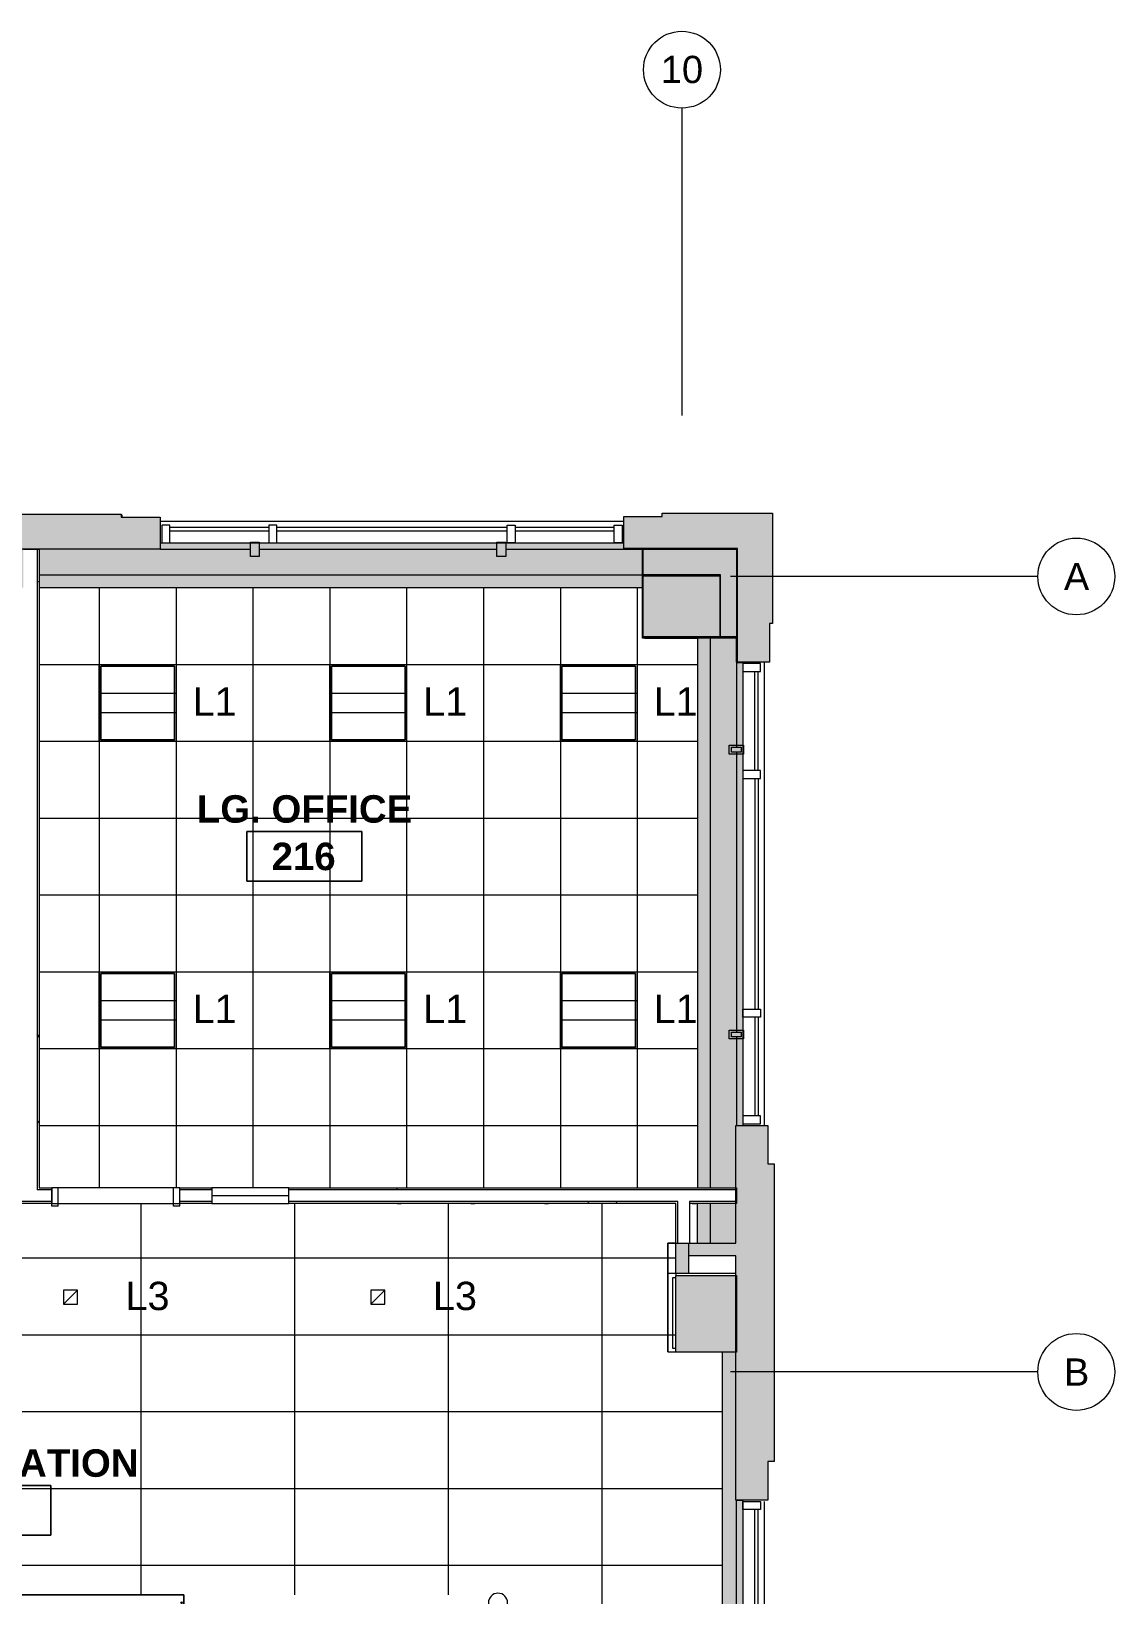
# Model space of a CAD drawing. Header units: inches. Extents: x 389 to 3083, y 11893 to 13691.
# Drawn here: x 2730.4 to 3068.8, y 13202.6 to 13691 of the extents above; entities that cross this region are included whole.
import ezdxf

# ---------------------------------------------------------------- set-up
doc = ezdxf.new("R2010")
doc.units = ezdxf.units.IN
doc.header["$MEASUREMENT"] = 0
for name, color, linetype, lineweight in [('X2$0$A-AREA-IDEN', 2, 'Continuous', 9), ('X2$0$A-CLNG', 13, 'Continuous', 13), ('X2$0$A-CLNG-PATT', 13, 'Continuous', 13), ('X2$0$A-Cols-Extr', 7, 'Continuous', 9), ('X2$0$A-DETL-GENF', 92, 'Continuous', 9), ('X2$0$A-DOOR', 31, 'Continuous', 13), ('X2$0$A-DOOR-FRAM', 31, 'Continuous', 20), ('X2$0$A-GLAZ', 151, 'Continuous', 13), ('X2$0$A-WALL', 113, 'Continuous', 13), ('X2$0$A-Wall-Extr', 7, 'Continuous', 9), ('X2$0$A-WALL-PATT', 111, 'Continuous', 13), ('X2$0$E-ELEC-FIXT', 91, 'Continuous', 9), ('X2$0$E-LITE-EQPM', 33, 'Continuous', 9), ('X2$0$E-LITE-EQPM-IDEN', 33, 'Continuous', 9), ('X2$0$I-WALL', 2, 'Continuous', 9), ('X2$0$Plaza America_Tower 1_2nd Floor -REVIT_dwg', 8, 'Continuous', 9), ('X2$0$S-COLS', 52, 'Continuous', 13), ('X2$0$S-GRID', 1, 'Continuous', 9), ('X2$0$S-GRID-IDEN', 1, 'Continuous', 9)]:
    doc.layers.add(name, color=color, linetype=linetype, lineweight=lineweight)
doc.styles.add('X2$0$Arial_3', font='arial.ttf', dxfattribs={"height": 8.851796})
doc.styles.add('X2$0$Swis721 Lt BT', font='swissl.ttf', dxfattribs={"height": 8.514638})
doc.styles.add('X2$0$Swis721 Lt BT_B', font='', dxfattribs={"height": 8.583975})
doc.styles.get('X2$0$Swis721 Lt BT_B').set_extended_font_data('Swis721 Lt BT', bold=True)
pattern_1 = [(0, (-24941.6016, 0), (30.72, 7.68), [1.267, -21.773, 1.267, -21.773, -122.88]), (0, (-24941.6016, 0), (30.72, 7.68), [-46.08, 1.267, -44.813, 1.267, -21.773, -53.76]), (0, (-24941.6016, 0), (30.72, 7.68), [-115.2, 1.267, -14.093, 1.267, -37.133]), (120, (-24930.0816, 3.84), (-22.0110751, 22.7643004), [1.267, -21.773, 1.267, -21.773, -122.88]), (120, (-24930.0816, 3.84), (-22.0110751, 22.7643004), [-46.08, 1.267, -44.813, 1.267, -21.773, -53.76]), (120, (-24930.0816, 3.84), (-22.0110751, 22.7643004), [-115.2, 1.267, -14.093, 1.267, -37.133]), (240, (-24926.2416, 19.2), (-8.7089249, -30.4443004), [1.267, -21.773, 1.267, -21.773, -122.88]), (240, (-24926.2416, 19.2), (-8.7089249, -30.4443004), [-46.08, 1.267, -44.813, 1.267, -21.773, -53.76]), (240, (-24926.2416, 19.2), (-8.7089249, -30.4443004), [-115.2, 1.267, -14.093, 1.267, -37.133])]
pattern_2 = [(0, (-24941.6016, 0), (15.36, 3.84), [1.267, -10.253, 1.267, -10.253, -61.44]), (0, (-24941.6016, 0), (15.36, 3.84), [-23.04, 1.267, -21.773, 1.267, -10.253, -26.88]), (0, (-24941.6016, 0), (15.36, 3.84), [-57.6, 1.267, -6.413, 1.267, -17.933]), (120, (-24935.8416, 1.92), (-11.00553755, 11.3821502), [1.267, -10.253, 1.267, -10.253, -61.44]), (120, (-24935.8416, 1.92), (-11.00553755, 11.3821502), [-23.04, 1.267, -21.773, 1.267, -10.253, -26.88]), (120, (-24935.8416, 1.92), (-11.00553755, 11.3821502), [-57.6, 1.267, -6.413, 1.267, -17.933]), (240, (-24933.9216, 9.6), (-4.35446245, -15.2221502), [1.267, -10.253, 1.267, -10.253, -61.44]), (240, (-24933.9216, 9.6), (-4.35446245, -15.2221502), [-23.04, 1.267, -21.773, 1.267, -10.253, -26.88]), (240, (-24933.9216, 9.6), (-4.35446245, -15.2221502), [-57.6, 1.267, -6.413, 1.267, -17.933])]

# ---------------------------------------------------------------- blocks, each defined once
blk = doc.blocks.new('X2$0$PS - System Furniture Poke-Thru - 120V-4182550-FIRST FLOOR')
at = {"layer": 'X2$0$A-DETL-GENF'}
for start, end in [(360, 180), (180, 360)]:
    blk.add_arc((0, 0), 3, start, end, dxfattribs=at)
blk = doc.blocks.new('X2$0$PS - Duplex - Duplex-4172790-FIRST FLOOR')
at = {"layer": 'X2$0$E-ELEC-FIXT'}
for p, q in [((1.375, 2.25), (-1.375, 2.25)), ((-1.375, 2.25), (-1.375, -2.25)), ((1.375, -2.25), (1.375, 2.25)), ((-1.375, -2.25), (1.375, -2.25))]:
    blk.add_line(p, q, dxfattribs=at)
blk = doc.blocks.new('X2$0$PS - Duplex - Duplex-V1-FIRST FLOOR')
at = {"layer": 'X2$0$E-ELEC-FIXT'}
for p, q in [((-1.375, -2.25), (-1.375, 2.25)), ((-1.375, 2.25), (1.375, 2.25)), ((-0.75, -1.5), (-0.75, 1.5)), ((-0.75, 1.5), (0.75, 1.5)), ((0.75, 1.5), (0.75, -1.5)), ((1.375, 2.25), (1.375, -2.25)), ((1.375, -2.25), (-1.375, -2.25)), ((0.75, -1.5), (-0.75, -1.5))]:
    blk.add_line(p, q, dxfattribs=at)
blk = doc.blocks.new('X2$0$Plaza America_Tower 1_2nd Floor -REVIT_dwg-5250115-FIRST FLOOR')
at = {"layer": 'X2$0$A-Cols-Extr'}
for p, q in [((27862.96, 13522.91), (27863.08, 13522.91)), ((27864.31, 13520.82), (27864.31, 13521.17)), ((27886.31, 13521.17), (27886.31, 13520.82)), ((27862.96, 13501.43), (27862.96, 13513.17)), ((27873.3, 13302.92), (27870.82, 13302.92)), ((27873.3, 13301.57), (27872.32, 13301.57)), ((27892.05, 13302.92), (27877.3, 13302.92))]:
    blk.add_line(p, q, dxfattribs=at)
at = {"layer": 'X2$0$A-Cols-Extr', "flags": 128}
for points in [[(27887.46, 13501.82), (27887.46, 13501.43), (27862.96, 13501.43), (27862.96, 13522.91)], [(27870.82, 13302.92), (27870.82, 13278.42), (27873.3, 13278.42)], [(27872.32, 13301.57), (27872.32, 13279.57), (27873.3, 13279.57)]]:
    blk.add_lwpolyline(points, dxfattribs=at)
at = {"layer": 'X2$0$A-GLAZ'}
for p, q in [((27712.31, 13537.91), (27857.06, 13537.91)), ((27746.18, 13535.91), (27715.31, 13535.91)), ((27715.31, 13534.91), (27746.18, 13534.91)), ((27820.68, 13535.91), (27748.68, 13535.91)), ((27748.68, 13534.91), (27820.68, 13534.91)), ((27854.06, 13535.91), (27823.18, 13535.91)), ((27823.18, 13534.91), (27854.06, 13534.91)), ((27712.31, 13529.16), (27740.47, 13529.16)), ((27743.22, 13529.16), (27817.47, 13529.16)), ((27898.05, 13460.04), (27898.05, 13490.92)), ((27899.05, 13460.04), (27899.05, 13490.92)), ((27901.05, 13349.17), (27901.05, 13493.92)), ((27892.24, 13465.8), (27892.24, 13378.3)), ((27898.05, 13457.54), (27898.05, 13385.54)), ((27899.05, 13457.54), (27899.05, 13385.54)), ((27898.05, 13383.04), (27898.05, 13352.17)), ((27899.05, 13383.04), (27899.05, 13352.17)), ((27892.24, 13376.8), (27892.24, 13349.17)), ((27892.3, 13151.67), (27892.3, 13232.17)), ((27901.05, 13151.67), (27901.05, 13231.67)), ((27898.05, 13154.67), (27898.05, 13229.17)), ((27899.05, 13154.67), (27899.05, 13229.17))]:
    blk.add_line(p, q, dxfattribs=at)
at = {"layer": 'X2$0$A-GLAZ', "flags": 128}
for points in [[(27712.81, 13531.16), (27715.31, 13531.16), (27715.31, 13536.66), (27712.81, 13536.66)], [(27746.18, 13536.66), (27746.18, 13531.16), (27748.68, 13531.16), (27748.68, 13536.66)], [(27820.68, 13531.16), (27820.68, 13536.66), (27823.18, 13536.66), (27823.18, 13531.16)], [(27856.56, 13531.16), (27854.06, 13531.16), (27854.06, 13536.66), (27856.56, 13536.66)], [(27899.8, 13231.67), (27899.8, 13229.17), (27894.3, 13229.17), (27894.3, 13231.67)]]:
    blk.add_lwpolyline(points, close=True, dxfattribs=at)
for points in [[(27820.22, 13529.16), (27857.06, 13529.16), (27857.06, 13529.41)], [(27892.55, 13493.92), (27892.24, 13493.92), (27892.24, 13467.3)], [(27899.74, 13493.42), (27894.3, 13493.42), (27894.3, 13490.92), (27899.8, 13490.92), (27899.8, 13493.42)], [(27899.74, 13460.04), (27894.3, 13460.04), (27894.3, 13457.54), (27899.8, 13457.54), (27899.8, 13460.04)], [(27899.74, 13383.04), (27894.3, 13383.04), (27894.3, 13385.54), (27899.8, 13385.54), (27899.8, 13383.04)], [(27899.74, 13352.17), (27894.3, 13352.17), (27894.3, 13349.67), (27899.8, 13349.67), (27899.8, 13352.17)]]:
    blk.add_lwpolyline(points, dxfattribs=at)
at = {"layer": 'X2$0$A-Wall-Extr'}
for p, q in [((27712.31, 13529.16), (27652.31, 13529.16)), ((27712.31, 13529.16), (27652.31, 13529.16)), ((27892.31, 13493.92), (27892.31, 13501.82))]:
    blk.add_line(p, q, dxfattribs=at)
at = {"layer": 'X2$0$A-Wall-Extr', "flags": 128}
for points in [[(27700.15, 13539.91), (27700.31, 13539.91), (27700.31, 13539.17)], [(27700.15, 13539.91), (27700.31, 13539.91), (27700.31, 13539.17)], [(27863.08, 13529.17), (27857.06, 13529.17), (27857.06, 13529.41)], [(27892.55, 13493.92), (27892.24, 13493.92), (27892.31, 13501.43), (27862.96, 13501.43), (27862.96, 13529.17), (27857.06, 13529.17)], [(27892.31, 13501.43), (27862.96, 13501.43), (27862.96, 13529.17)], [(27873.3, 13312.42), (27870.82, 13312.42), (27870.82, 13278.42), (27870.82, 13312.42), (27873.3, 13312.42)], [(27873.3, 13312.42), (27870.82, 13312.42), (27870.82, 13278.42), (27873.3, 13278.42)]]:
    blk.add_lwpolyline(points, dxfattribs=at)
blk = doc.blocks.new('X2$0$Single Flush - OTJ_SOLIDFLUSH_ALUM-4900275-FIRST FLOOR')
at = {"layer": 'X2$0$A-DOOR-FRAM'}
for p, q in [((-20, 3.3125), (-20, -2.4375)), ((-20, 3.3125), (-18, 3.3125)), ((-18, 3.3125), (-18, -2.4375)), ((18.000004, 3.3125), (18.000004, -2.4375)), ((18.000004, 3.3125), (20.000004, 3.3125)), ((20.000004, 3.3125), (20.000004, -2.4375)), ((-20, -2.4375), (-18, -2.4375)), ((18.000004, -2.4375), (20.000004, -2.4375))]:
    blk.add_line(p, q, dxfattribs=at)
blk = doc.blocks.new('X2$0$Frameless opening with glazing - 24_ x 96_-4900874-FIRST FLOOR')
at = {"layer": 'X2$0$A-GLAZ'}
blk.add_line((-13.5, 0.0625), (10.5, 0.0625), dxfattribs=at)
blk = doc.blocks.new('X2$0$L-Ceiling Light - Linear Box - 2_x2_-4960925-FIRST FLOOR')
at = {"layer": 'X2$0$E-LITE-EQPM'}
for p, q in [((-12, -12), (-12, 12)), ((-12, 12), (12, 12)), ((-12, -12), (-12, 12)), ((-12, 12), (12, 12)), ((-11.5, -11.5), (-11.5, 11.5)), ((-11.5, 11.5), (11.5, 11.5)), ((11.5, 11.5), (-11.5, 11.5)), ((-11.5, 11.5), (-11.5, -11.5)), ((11.5, 11.5), (11.5, -11.5)), ((11.5, -11.5), (11.5, 11.5)), ((12, 12), (12, -12)), ((12, 12), (12, -12)), ((-12, 3), (12, 3)), ((-12, -3), (12, -3)), ((12, -12), (-12, -12)), ((12, -12), (-12, -12)), ((11.5, -11.5), (-11.5, -11.5)), ((-11.5, -11.5), (11.5, -11.5))]:
    blk.add_line(p, q, dxfattribs=at)
blk = doc.blocks.new('X2$0$Concrete-Rectangular-Column - 19 X 24-5195709-FIRST FLOOR')
at = {"layer": 'X2$0$S-COLS'}
blk.add_hatch(color=256, dxfattribs=at).paths.add_polyline_path([(-5.74, -12), (9.5, -12), (9.5, 12), (-9.5, 12), (-9.5, -12)], flags=0)
for p, q in [((-9.5, 12), (9.5, 12)), ((-9.5, -12), (-9.5, 12)), ((9.5, 12), (9.5, -12)), ((9.5, -12), (-9.5, -12))]:
    blk.add_line(p, q, dxfattribs=at)
blk = doc.blocks.new('X2$0$Lighting-Pendant-Axis-Beam6-Flush-Direct-Acrylic - Lighting-Pendant-Axis-Beam6-Flush-Direct-Acrylic  8_ LENGTH-5206772-FIRST FLOOR')
at = {"layer": 'X2$0$A-DETL-GENF'}
for p, q in [((46.9375, 2.515625), (-46.9375, 2.515625)), ((-46.9375, 2.515625), (-46.9375, -2.515625)), ((-46.9375, 2.515625), (46.9375, 2.515625)), ((-46.9375, -2.515625), (-46.9375, 2.515625)), ((46.9375, -2.515625), (46.9375, 2.515625)), ((46.9375, 2.515625), (46.9375, -2.515625)), ((-46.9375, -2.515625), (46.9375, -2.515625)), ((46.9375, -2.515625), (-46.9375, -2.515625))]:
    blk.add_line(p, q, dxfattribs=at)
for centre in [(-46.3125, 0), (46.3125, 0)]:
    blk.add_circle(centre, 0.25, dxfattribs=at)
blk = doc.blocks.new('X2$0$L-Recessed Square Downlight - 4_-4552743-FIRST FLOOR')
at = {"layer": 'X2$0$E-LITE-EQPM'}
for p, q in [((-2.1875, -2.1875), (-2.1875, 2.1875)), ((-2.1875, 2.1875), (2.1875, 2.1875)), ((-2.1875, 2.1875), (2.1875, -2.1875)), ((2.1875, 2.1875), (2.1875, -2.1875)), ((2.1875, -2.1875), (-2.1875, -2.1875))]:
    blk.add_line(p, q, dxfattribs=at)
blk = doc.blocks.new('X2$0$Grid - Grid Head - Circle-50561-FIRST FLOOR')
at = {"layer": 'X2$0$S-GRID-IDEN'}
blk.add_circle((0, 0), 0.125, dxfattribs=at)
blk = doc.blocks.new('X2$0$Room Tag - Room Name and Number-3379422-FIRST FLOOR')
at = {"layer": 'X2$0$A-AREA-IDEN'}
for p, q in [((-0.1881, -0.1636), (-0.1881, -0.0018)), ((-0.1881, -0.0018), (0.1869, -0.0018)), ((0.1869, -0.0018), (-0.1881, -0.0018)), ((-0.1881, -0.0018), (-0.1881, -0.1636)), ((0.1869, -0.0018), (0.1869, -0.1636)), ((0.1869, -0.1636), (0.1869, -0.0018)), ((0.1869, -0.1636), (-0.1881, -0.1636)), ((-0.1881, -0.1636), (0.1869, -0.1636))]:
    blk.add_line(p, q, dxfattribs=at)

msp = doc.modelspace()

# ---------------------------------------------------------------- hatches: boundary and pattern name
at = {"layer": 'X2$0$A-CLNG-PATT'}
h = msp.add_hatch(dxfattribs=at)
h.set_pattern_fill('FP2_63', color=256, style=0, pattern_type=2)
h.set_pattern_definition(pattern_2)
h.paths.add_polyline_path([(574.63, 12516.67), (577.72, 12516.67), (577.72, 12633.17), (567.72, 12633.17), (567.72, 12552.83), (569.72, 12552.83), (569.72, 12516.67), (573.72, 12516.67)], flags=0)
h.paths.add_polyline_path([(576.1, 12638.04), (577.72, 12638.04), (577.72, 12659.67), (569.72, 12659.67), (569.72, 12638.04), (571.19, 12638.04)], flags=0)
h.paths.add_polyline_path([(577.72, 12683.92), (577.72, 12819.17), (569.72, 12819.17), (569.72, 12791.67), (567.72, 12791.67), (567.72, 12711.33), (569.72, 12711.33), (569.75, 12683.92)], flags=0)
h.paths.add_polyline_path([(569.72, 12824.04), (577.72, 12824.04), (577.72, 12959.92), (569.97, 12959.92), (569.97, 12932.67), (567.72, 12932.67), (567.72, 12853.17), (569.72, 12853.17), (569.72, 12841.01)], flags=0)
h.paths.add_polyline_path([(570.06, 12983.92), (577.72, 12983.92), (577.72, 13090.98), (569.72, 13090.98), (569.72, 13090.17), (567.72, 13090.17), (567.72, 13011.17), (569.97, 13011.17), (569.97, 12983.92)], flags=0)
h.paths.add_polyline_path([(2950.45, 12992.42), (2950.45, 13011.17), (2952.7, 13011.17), (2952.7, 13091.67), (2950.72, 13091.67), (2950.72, 13151.67), (2952.7, 13151.67), (2952.7, 13232.1), (2950.7, 13232.1), (2950.69, 13232.17), (2950.45, 13232.17), (2950.45, 13278.35), (2946.22, 13278.35), (2946.22, 13096.69), (2950.62, 13096.69), (2950.62, 13091.81), (2946.22, 13091.81), (2946.22, 13091.42), (2942.7, 13091.42), (2942.7, 12992.42)], flags=0)
h.paths.add_polyline_path([(569.72, 13095.86), (577.72, 13095.86), (577.72, 13257.86), (569.72, 13257.86), (569.71, 13231.92), (567.71, 13231.92), (567.71, 13151.67), (569.72, 13151.67), (569.72, 13103.67)], flags=0)
h.paths.add_polyline_path([(574.96, 13262.73), (577.72, 13262.73), (577.72, 13278.92), (569.72, 13278.92), (569.72, 13262.73)], flags=0)
h.paths.add_polyline_path([(570.4, 13312.42), (577.72, 13312.42), (577.72, 13497.18), (570.06, 13497.18), (570.06, 13489.91), (567.72, 13489.91), (567.72, 13349.17), (569.72, 13349.17), (569.72, 13312.42)], flags=0)
h.paths.add_polyline_path([(2949.7, 13312.42), (2950.45, 13312.42), (2950.45, 13324.8), (2942.45, 13324.8), (2942.45, 13312.42), (2946.22, 13312.42)], flags=0)
h.paths.add_polyline_path([(2942.45, 13329.68), (2950.45, 13329.68), (2950.45, 13349.17), (2952.7, 13349.17), (2952.7, 13493.82), (2950.71, 13493.82), (2950.71, 13501.82), (2942.45, 13501.82), (2942.45, 13337.17)], flags=0)
h.paths.add_polyline_path([(2110.87, 13520.67), (2110.87, 13529.17), (2090.21, 13529.17), (2090.21, 13531.16), (2009.71, 13531.16), (2009.71, 13528.91), (2001.39, 13528.91), (2001.39, 13520.67), (2090.96, 13520.67)], flags=0)
h.paths.add_polyline_path([(1996.52, 13520.67), (1996.52, 13528.91), (1990.87, 13528.91), (1990.87, 13520.67)], flags=0)
h.paths.add_polyline_path([(2130.87, 13521.17), (2248.24, 13521.17), (2248.24, 13531.12), (2150.21, 13531.12), (2150.21, 13529.17), (2129.87, 13529.17), (2129.87, 13521.17)], flags=0)
h.paths.add_polyline_path([(2921.48, 13521.17), (2921.48, 13529.17), (2915.46, 13529.17), (2915.46, 13531.16), (2770.71, 13531.16), (2770.71, 13529.17), (2710.71, 13529.17), (2710.71, 13531.16), (2627.82, 13531.16), (2627.82, 13529.17), (2609.87, 13529.17), (2609.87, 13521.17), (2727.99, 13521.17), (2727.99, 13529.16), (2732.87, 13529.16), (2732.87, 13521.17), (2786.25, 13521.17)], flags=0)
h.paths.add_polyline_path([(2373.88, 13521.17), (2385.38, 13521.17), (2385.38, 13529.16), (2373.88, 13529.16)], flags=0)
h.paths.add_polyline_path([(2264.78, 13521.17), (2349.38, 13521.17), (2349.38, 13529.16), (2330.21, 13529.17), (2330.21, 13531.12), (2253.11, 13531.12), (2253.11, 13521.17)], flags=0)
h.paths.add_polyline_path([(2390.26, 13521.17), (2537.77, 13521.17), (2537.77, 13530.55), (2542.64, 13530.55), (2542.64, 13521.17), (2590.87, 13521.17), (2590.87, 13529.16), (2570.21, 13529.17), (2570.21, 13531.16), (2390.26, 13531.16), (2390.26, 13521.84)], flags=0)
h.paths.add_polyline_path([(1580.46, 13521.17), (1580.46, 13529.16), (1510.71, 13529.17), (1510.71, 13531.16), (1430.22, 13531.16), (1430.22, 13529.17), (1410.04, 13529.17), (1410.04, 13521.17), (1570.86, 13521.17)], flags=0)
h.paths.add_polyline_path([(1370.22, 13521.17), (1386.79, 13521.17), (1386.79, 13529.16), (1370.22, 13529.17), (1370.22, 13531.16), (1190.22, 13531.16), (1190.22, 13529.17), (1170.04, 13529.17), (1170.04, 13521.17), (1221.85, 13521.17)], flags=0)
h.paths.add_polyline_path([(700.38, 13521.17), (750.72, 13521.17), (750.72, 13531.17), (605.97, 13531.17), (605.97, 13529.17), (598.68, 13529.17), (598.68, 13521.17)], flags=0)
h.paths.add_polyline_path([(755.59, 13521.17), (910.7, 13521.17), (910.7, 13529.17), (890.22, 13529.17), (890.22, 13531.16), (810.72, 13531.16), (810.72, 13529.17), (755.59, 13529.17), (755.59, 13528.92)], flags=0)
h.paths.add_polyline_path([(929.7, 13521.17), (1048.53, 13521.17), (1048.53, 13531.16), (950.22, 13531.16), (950.22, 13529.17), (929.7, 13529.17), (929.7, 13528.94)], flags=0)
h.paths.add_polyline_path([(1053.41, 13521.17), (1151.04, 13521.17), (1151.04, 13529.17), (1130.22, 13529.17), (1130.22, 13531.16), (1053.41, 13531.16), (1053.41, 13526.1)], flags=0)
h.paths.add_polyline_path([(605.97, 13529.17), (605.97, 13529.17), (700.38, 13529.17)], flags=0)
h = msp.add_hatch(dxfattribs=at)
h.set_pattern_fill('FP2_63', color=256, style=0, pattern_type=2)
h.set_pattern_definition(pattern_2)
h.paths.add_polyline_path([(573.72, 12512.67), (581.72, 12512.67), (581.72, 12633.17), (577.72, 12633.17), (577.72, 12516.67), (569.72, 12516.67), (569.72, 12512.67)], flags=0)
h.paths.add_polyline_path([(577.72, 12638.04), (581.72, 12638.04), (581.72, 12659.67), (577.72, 12659.67)], flags=0)
h.paths.add_polyline_path([(581.72, 12983.92), (581.72, 13090.98), (577.72, 13090.98), (577.72, 12983.92)], flags=0)
h.paths.add_polyline_path([(2938.7, 12992.42), (2942.7, 12992.42), (2942.7, 13091.42), (2938.7, 13091.42), (2938.7, 13030.43)], flags=0)
h.paths.add_polyline_path([(577.72, 13095.86), (581.72, 13095.86), (581.72, 13257.86), (577.72, 13257.86), (577.72, 13148.41)], flags=0)
h.paths.add_polyline_path([(581.72, 13262.73), (581.72, 13278.92), (577.72, 13278.92), (577.72, 13262.73), (581.5, 13262.73)], flags=0)
h.paths.add_polyline_path([(581.72, 13312.42), (581.72, 13497.18), (577.72, 13497.18), (577.72, 13312.42)], flags=0)
h.paths.add_polyline_path([(2942.45, 13312.42), (2942.45, 13324.8), (2938.45, 13324.8), (2938.45, 13312.42)], flags=0)
h.paths.add_polyline_path([(2938.82, 13329.68), (2942.45, 13329.68), (2942.45, 13501.82), (2938.45, 13501.82), (2938.45, 13329.68)], flags=0)
h.paths.add_polyline_path([(2090.96, 13517.17), (2110.87, 13517.17), (2110.87, 13520.67), (2001.39, 13520.67), (2001.39, 13517.17), (2090.21, 13517.17)], flags=0)
h.paths.add_polyline_path([(2537.77, 13517.17), (2537.77, 13521.17), (2390.26, 13521.17), (2390.26, 13517.17), (2438.6, 13517.17)], flags=0)
h.paths.add_polyline_path([(2130.87, 13517.17), (2248.24, 13517.17), (2248.24, 13521.17), (2129.87, 13521.17), (2129.87, 13517.17)], flags=0)
h.paths.add_polyline_path([(2732.87, 13517.17), (2921.48, 13517.17), (2921.48, 13521.17), (2732.87, 13521.17), (2732.87, 13518.75)], flags=0)
h.paths.add_polyline_path([(2573.52, 13517.17), (2590.87, 13517.17), (2590.87, 13521.17), (2542.64, 13521.17), (2542.64, 13517.17), (2570.21, 13517.17)], flags=0)
h.paths.add_polyline_path([(1990.87, 13517.17), (1996.52, 13517.17), (1996.52, 13520.67), (1990.87, 13520.67), (1990.87, 13528.91), (1986.87, 13528.91), (1986.87, 13517.17)], flags=0)
h.paths.add_polyline_path([(2253.11, 13517.17), (2349.38, 13517.17), (2349.38, 13521.17), (2253.11, 13521.17), (2253.11, 13519.41)], flags=0)
h.paths.add_polyline_path([(2609.87, 13517.17), (2727.99, 13517.17), (2727.99, 13521.17), (2609.87, 13521.17)], flags=0)
h.paths.add_polyline_path([(2385.38, 13517.17), (2385.38, 13521.17), (2373.88, 13521.17), (2373.88, 13517.17)], flags=0)
h.paths.add_polyline_path([(1386.79, 13517.17), (1386.79, 13521.17), (1170.04, 13521.17), (1170.04, 13517.17), (1370.22, 13517.17)], flags=0)
h.paths.add_polyline_path([(1580.46, 13517.17), (1580.46, 13521.17), (1410.04, 13521.17), (1410.04, 13517.17), (1510.71, 13517.17)], flags=0)
h.paths.add_polyline_path([(750.72, 13517.17), (750.72, 13521.17), (598.68, 13521.17), (598.68, 13517.17), (700.38, 13517.17)], flags=0)
h.paths.add_polyline_path([(755.59, 13517.17), (910.7, 13517.17), (910.7, 13521.17), (755.59, 13521.17), (755.59, 13519.16)], flags=0)
h.paths.add_polyline_path([(1048.53, 13517.17), (1048.53, 13521.17), (929.7, 13521.17), (929.7, 13517.17), (1048.03, 13517.17)], flags=0)
h.paths.add_polyline_path([(1130.22, 13517.17), (1151.04, 13517.17), (1151.04, 13521.17), (1053.41, 13521.17), (1053.41, 13517.17)], flags=0)
at = {"layer": 'X2$0$A-WALL-PATT'}
for points in [[(2758.54, 13529.17), (2758.54, 13540.17), (2722.71, 13540.17), (2722.71, 13529.17), (2732.87, 13529.17)], [(2770.71, 13529.17), (2770.71, 13539.17), (2758.54, 13539.17), (2758.54, 13529.17)], [(2915.46, 13529.41), (2927.46, 13529.41), (2927.46, 13539.41), (2915.46, 13539.41), (2915.46, 13531.16)], [(2927.46, 13529.41), (2961.95, 13529.41), (2961.95, 13540.41), (2927.46, 13540.41), (2927.46, 13539.41)], [(2922.06, 13521.17), (2950.71, 13521.17), (2950.71, 13529.17), (2921.48, 13529.17), (2921.48, 13521.17)], [(2950.95, 13505.92), (2961.95, 13505.92), (2961.95, 13529.41), (2950.95, 13529.41), (2950.95, 13517.17)], [(2945.71, 13501.82), (2950.71, 13501.82), (2950.71, 13521.17), (2945.71, 13521.17), (2945.71, 13502.33)], [(2960.45, 13493.92), (2960.95, 13493.92), (2960.95, 13505.92), (2950.95, 13505.92), (2950.95, 13493.92), (2960.07, 13493.92)], [(2950.45, 13337.17), (2960.45, 13337.17), (2960.45, 13349.17), (2950.45, 13349.17)], [(2950.72, 13244.17), (2962.45, 13244.17), (2962.45, 13337.17), (2950.45, 13337.17), (2950.45, 13329.05), (2950.71, 13329.05), (2950.45, 13329), (2950.45, 13244.17), (2950.7, 13244.17)], [(2932.22, 13302.92), (2935.7, 13302.92), (2935.7, 13312.42), (2931.7, 13312.42), (2931.7, 13302.92)], [(2942.45, 13308.42), (2950.45, 13308.42), (2950.45, 13312.42), (2935.7, 13312.42), (2935.7, 13308.42), (2941.58, 13308.42)], [(2960.07, 13232.17), (2960.45, 13232.17), (2960.45, 13244.17), (2950.45, 13244.17), (2950.45, 13232.17), (2952.7, 13232.17)]]:
    msp.add_hatch(color=256, dxfattribs=at).paths.add_polyline_path(points, flags=0)
h = msp.add_hatch(dxfattribs=at)
h.set_pattern_fill('FP2_1', color=256, style=0, pattern_type=2)
h.set_pattern_definition(pattern_1)
h.paths.add_polyline_path([(2732.24, 13329.68), (2732.87, 13329.68), (2732.87, 13529.16), (2732.24, 13529.16), (2732.24, 13360.99)], flags=0)
h = msp.add_hatch(dxfattribs=at)
h.set_pattern_fill('FP2_1', color=256, style=0, pattern_type=2)
h.set_pattern_definition(pattern_1)
h.paths.add_polyline_path([(2572.89, 13329.05), (2649.99, 13329.05), (2649.99, 13329.68), (2572.89, 13329.68)], flags=0)
h.paths.add_polyline_path([(2673.99, 13329.05), (2683.99, 13329.05), (2683.99, 13329.68), (2673.99, 13329.68)], flags=0)
h.paths.add_polyline_path([(2932.33, 13329.05), (2950.45, 13329.05), (2950.45, 13329.68), (2810.87, 13329.68), (2810.87, 13329.05), (2922.06, 13329.05)], flags=0)
h.paths.add_polyline_path([(2728.41, 13329.05), (2728.62, 13329.05), (2728.62, 13329.68), (2723.99, 13329.68), (2723.99, 13329.05), (2727.99, 13329.05)], flags=0)
h.paths.add_polyline_path([(2732.25, 13329.05), (2736.87, 13329.05), (2736.87, 13329.68), (2732.24, 13329.68), (2732.24, 13329.05)], flags=0)
h.paths.add_polyline_path([(2786.87, 13329.05), (2786.87, 13329.68), (2776.87, 13329.68), (2776.87, 13329.05), (2786.25, 13329.05)], flags=0)
h = msp.add_hatch(dxfattribs=at)
h.set_pattern_fill('FP2_1', color=256, style=0, pattern_type=2)
h.set_pattern_definition(pattern_1)
h.paths.add_polyline_path([(2568.77, 13324.8), (2649.99, 13324.8), (2649.99, 13325.43), (2568.64, 13325.43), (2568.64, 13324.8)], flags=0)
h.paths.add_polyline_path([(2673.99, 13324.8), (2683.99, 13324.8), (2683.99, 13325.43), (2673.99, 13325.43)], flags=0)
h.paths.add_polyline_path([(2728.62, 13324.8), (2736.87, 13324.8), (2736.87, 13325.43), (2723.99, 13325.43), (2723.99, 13324.8), (2727.99, 13324.8)], flags=0)
h.paths.add_polyline_path([(2931.7, 13324.8), (2932.33, 13324.8), (2932.33, 13325.43), (2810.87, 13325.43), (2810.87, 13324.8), (2873.16, 13324.8)], flags=0)
h.paths.add_polyline_path([(2942.45, 13324.8), (2950.45, 13324.81), (2950.45, 13325.43), (2935.95, 13325.43), (2935.95, 13324.8), (2938.71, 13324.8)], flags=0)
h.paths.add_polyline_path([(2776.87, 13324.8), (2786.87, 13324.8), (2786.87, 13325.43), (2776.87, 13325.43)], flags=0)
at = {"layer": 'X2$0$S-COLS'}
msp.add_hatch(color=256, dxfattribs=at).paths.add_polyline_path([(2931.7, 13278.35), (2950.45, 13278.35), (2950.45, 13302.35), (2931.7, 13302.35), (2931.7, 13278.42)], flags=0)

# ---------------------------------------------------------------- linework, layer by layer
at = {"layer": 'X2$0$A-CLNG'}
for p, q in [((2770.71, 13531.16), (2915.46, 13531.16)), ((2915.46, 13529.41), (2915.46, 13529.17)), ((2915.46, 13529.17), (2921.48, 13529.17)), ((2732.87, 13521.17), (2921.48, 13521.17)), ((2921.48, 13521.17), (2921.48, 13520.82)), ((2732.87, 13517.17), (2921.48, 13517.17)), ((2922.06, 13501.82), (2922.06, 13501.43)), ((2922.06, 13501.43), (2938.45, 13501.43)), ((2938.45, 13501.82), (2938.45, 13329.68)), ((2942.45, 13501.82), (2942.45, 13329.68)), ((2945.48, 13501.82), (2945.71, 13501.82)), ((2950.71, 13501.82), (2950.71, 13493.82)), ((2950.71, 13493.82), (2952.7, 13493.82)), ((2952.7, 13493.82), (2952.7, 13349.17)), ((2938.45, 13312.42), (2938.45, 13324.8)), ((2942.45, 13324.8), (2942.45, 13312.42)), ((2931.7, 13302.92), (2931.7, 13302.35)), ((2946.22, 13278.35), (2946.22, 13096.69)), ((2950.7, 13232.17), (2950.7, 13232.1)), ((2950.7, 13232.1), (2952.7, 13232.1)), ((2952.7, 13232.1), (2952.7, 13151.67))]:
    msp.add_line(p, q, dxfattribs=at)
at = {"layer": 'X2$0$A-CLNG-PATT'}
for p, q in [((2732.87, 13517.17), (2921.48, 13517.17)), ((2751.66, 13517.17), (2751.66, 13329.68)), ((2775.66, 13517.17), (2775.66, 13329.68)), ((2799.66, 13517.17), (2799.66, 13329.68)), ((2823.66, 13517.17), (2823.66, 13329.68)), ((2847.66, 13517.17), (2847.66, 13329.68)), ((2871.66, 13517.17), (2871.66, 13329.68)), ((2895.66, 13517.17), (2895.66, 13329.68)), ((2919.66, 13517.17), (2919.66, 13329.68)), ((2732.87, 13493.17), (2938.45, 13493.17)), ((2732.87, 13469.17), (2938.45, 13469.17)), ((2732.87, 13445.17), (2938.45, 13445.17)), ((2732.87, 13421.17), (2938.45, 13421.17)), ((2732.87, 13397.17), (2938.45, 13397.17)), ((2732.87, 13373.17), (2938.45, 13373.17)), ((2732.87, 13349.17), (2938.45, 13349.17)), ((2764.77, 13202.58), (2764.77, 13324.8)), ((2812.77, 13202.58), (2812.77, 13324.8)), ((2860.77, 13202.58), (2860.77, 13324.8)), ((2908.77, 13077.81), (2908.77, 13324.8)), ((2931.7, 13307.71), (2572.77, 13307.71)), ((2931.7, 13283.71), (2572.77, 13283.71)), ((2946.22, 13259.71), (2572.77, 13259.71)), ((2946.22, 13235.71), (2572.77, 13235.71)), ((2946.22, 13211.71), (2572.77, 13211.71))]:
    msp.add_line(p, q, dxfattribs=at)
at = {"layer": 'X2$0$A-WALL'}
for p, q in [((2722.71, 13540.17), (2758.54, 13540.17)), ((2758.54, 13540.17), (2758.54, 13539.17)), ((2758.54, 13539.17), (2770.71, 13539.17)), ((2770.71, 13539.17), (2770.71, 13529.17)), ((2915.46, 13539.41), (2927.46, 13539.41)), ((2915.46, 13529.41), (2915.46, 13539.41)), ((2927.46, 13539.41), (2927.46, 13540.41)), ((2927.46, 13540.41), (2961.95, 13540.41)), ((2961.95, 13540.41), (2961.95, 13505.92)), ((2770.71, 13529.17), (2710.71, 13529.17)), ((2732.24, 13529.16), (2732.24, 13329.05)), ((2950.95, 13529.41), (2915.46, 13529.41)), ((2921.48, 13521.17), (2921.48, 13529.17)), ((2921.48, 13529.17), (2950.71, 13529.17)), ((2950.71, 13529.17), (2950.71, 13521.17)), ((2950.95, 13493.92), (2950.95, 13529.41)), ((2945.71, 13521.17), (2921.48, 13521.17)), ((2961.95, 13505.92), (2960.95, 13505.92)), ((2960.95, 13505.92), (2960.95, 13493.92)), ((2960.95, 13493.92), (2950.95, 13493.92)), ((2950.45, 13349.17), (2960.45, 13349.17)), ((2950.45, 13312.42), (2950.45, 13349.17)), ((2960.45, 13349.17), (2960.45, 13337.17)), ((2960.45, 13337.17), (2962.45, 13337.17)), ((2962.45, 13337.17), (2962.45, 13244.17)), ((2736.87, 13329.05), (2732.24, 13329.05)), ((2786.87, 13329.05), (2776.87, 13329.05)), ((2950.71, 13329.05), (2810.87, 13329.05)), ((2736.87, 13325.43), (2723.99, 13325.43)), ((2786.87, 13325.43), (2776.87, 13325.43)), ((2932.33, 13325.43), (2810.87, 13325.43)), ((2932.33, 13312.42), (2932.33, 13325.43)), ((2950.71, 13325.43), (2935.95, 13325.43)), ((2935.95, 13325.43), (2935.95, 13324.8)), ((2931.7, 13312.42), (2931.7, 13312.42)), ((2931.7, 13302.92), (2931.7, 13312.42)), ((2931.7, 13312.42), (2935.95, 13312.42)), ((2935.7, 13312.42), (2935.7, 13302.92)), ((2935.95, 13312.42), (2950.45, 13312.42)), ((2950.45, 13308.42), (2935.7, 13308.42)), ((2950.45, 13232.17), (2950.45, 13308.42)), ((2935.7, 13302.92), (2931.7, 13302.92)), ((2960.45, 13244.17), (2960.45, 13232.17)), ((2962.45, 13244.17), (2960.45, 13244.17)), ((2960.45, 13232.17), (2950.45, 13232.17))]:
    msp.add_line(p, q, dxfattribs=at)
at = {"layer": 'X2$0$I-WALL'}
for p, q in [((2727.99, 13529.16), (2732.87, 13529.16)), ((2732.87, 13529.16), (2732.87, 13329.68)), ((2945.71, 13501.82), (2945.71, 13521.17)), ((2950.71, 13521.17), (2950.71, 13501.82)), ((2950.71, 13501.82), (2945.71, 13501.82)), ((2732.87, 13329.68), (2736.87, 13329.68)), ((2736.87, 13329.68), (2736.87, 13324.8)), ((2776.87, 13329.68), (2736.87, 13329.68)), ((2776.87, 13329.68), (2786.87, 13329.68)), ((2776.87, 13324.8), (2776.87, 13329.68)), ((2786.87, 13329.68), (2786.87, 13324.8)), ((2810.87, 13329.68), (2786.87, 13329.68)), ((2810.87, 13329.68), (2950.71, 13329.68)), ((2810.87, 13324.8), (2810.87, 13329.68)), ((2950.71, 13329.68), (2950.71, 13324.8)), ((2736.87, 13324.8), (2723.99, 13324.8)), ((2736.87, 13324.8), (2776.87, 13324.8)), ((2786.87, 13324.8), (2776.87, 13324.8)), ((2786.87, 13324.8), (2810.87, 13324.8)), ((2931.7, 13324.8), (2810.87, 13324.8)), ((2931.7, 13312.42), (2931.7, 13324.8)), ((2950.71, 13324.8), (2935.95, 13324.8)), ((2935.95, 13324.8), (2935.95, 13312.42))]:
    msp.add_line(p, q, dxfattribs=at)
at = {"layer": 'X2$0$S-COLS'}
for p, q in [((2931.7, 13278.35), (2931.7, 13302.35)), ((2931.7, 13302.35), (2950.7, 13302.35)), ((2950.7, 13302.35), (2950.7, 13278.35)), ((2950.7, 13278.35), (2931.7, 13278.35))]:
    msp.add_line(p, q, dxfattribs=at)
at = {"layer": 'X2$0$S-GRID'}
for p, q in [((2933.63, 13666.96), (2933.63, 13570.96)), ((3044.8, 13520.67), (2948.8, 13520.67)), ((3044.8, 13272.17), (2948.8, 13272.17))]:
    msp.add_line(p, q, dxfattribs=at)

# ---------------------------------------------------------------- block references
at = {"layer": 'X2$0$A-AREA-IDEN', "xscale": 95.99999999999994, "yscale": 95.99999999999994, "zscale": 95.99999999999994}
for p in [(2815.76, 13441.19), (2718.62, 13236.86)]:
    msp.add_blockref('X2$0$Room Tag - Room Name and Number-3379422-FIRST FLOOR', p, dxfattribs=at)
at = {"layer": 'X2$0$A-DOOR', "rotation": 180}
msp.add_blockref('X2$0$Single Flush - OTJ_SOLIDFLUSH_ALUM-4900275-FIRST FLOOR', (2756.87, 13327.24), dxfattribs=at)
at = {"layer": 'X2$0$A-GLAZ'}
msp.add_blockref('X2$0$Frameless opening with glazing - 24_ x 96_-4900874-FIRST FLOOR', (2800.37, 13327.24), dxfattribs=at)
at = {"layer": 'X2$0$E-ELEC-FIXT', "extrusion": (0, 0, -1), "rotation": 180}
for p in [(-2800.24, 13529.16), (-2877.24, 13529.16)]:
    msp.add_blockref('X2$0$PS - Duplex - Duplex-4172790-FIRST FLOOR', p, dxfattribs=at)
at = {"layer": 'X2$0$E-ELEC-FIXT', "rotation": 89.99999999999999}
for p in [(2950.64, 13466.55), (2950.64, 13377.55)]:
    msp.add_blockref('X2$0$PS - Duplex - Duplex-V1-FIRST FLOOR', p, dxfattribs=at)
at = {"layer": 'X2$0$E-ELEC-FIXT'}
msp.add_blockref('X2$0$PS - System Furniture Poke-Thru - 120V-4182550-FIRST FLOOR', (2876.19, 13200.06), dxfattribs=at)
at = {"layer": 'X2$0$E-LITE-EQPM'}
for p in [(2763.66, 13481.17), (2835.66, 13481.17), (2907.66, 13481.17), (2763.66, 13385.17), (2835.66, 13385.17), (2907.66, 13385.17)]:
    msp.add_blockref('X2$0$L-Ceiling Light - Linear Box - 2_x2_-4960925-FIRST FLOOR', p, dxfattribs=at)
at = {"layer": 'X2$0$E-LITE-EQPM', "extrusion": (0, 0, -1), "rotation": 180}
for p in [(-2742.71, 13295.49), (-2838.71, 13295.49)]:
    msp.add_blockref('X2$0$L-Recessed Square Downlight - 4_-4552743-FIRST FLOOR', p, dxfattribs=at)
at = {"layer": 'X2$0$E-LITE-EQPM', "rotation": 180}
msp.add_blockref('X2$0$Lighting-Pendant-Axis-Beam6-Flush-Direct-Acrylic - Lighting-Pendant-Axis-Beam6-Flush-Direct-Acrylic  8_ LENGTH-5206772-FIRST FLOOR', (2731.1, 13200.06), dxfattribs=at)
at = {"layer": 'X2$0$Plaza America_Tower 1_2nd Floor -REVIT_dwg'}
msp.add_blockref('X2$0$Plaza America_Tower 1_2nd Floor -REVIT_dwg-5250115-FIRST FLOOR', (-24941.6, 0), dxfattribs=at)
at = {"layer": 'X2$0$S-COLS', "rotation": 270}
msp.add_blockref('X2$0$Concrete-Rectangular-Column - 19 X 24-5195709-FIRST FLOOR', (2933.48, 13511.32), dxfattribs=at)
at = {"layer": 'X2$0$S-GRID-IDEN', "xscale": 95.99999999999994, "yscale": 95.99999999999994, "zscale": 95.99999999999994}
for p, rotation in [((2933.63, 13678.96), 180), ((3056.8, 13520.67), 89.99999999999982), ((3056.8, 13272.17), 89.99999999999982)]:
    msp.add_blockref('X2$0$Grid - Grid Head - Circle-50561-FIRST FLOOR', p, dxfattribs=dict(at, rotation=rotation))

# ---------------------------------------------------------------- texts
at = {"layer": 'X2$0$A-AREA-IDEN', "char_height": 8.584, "attachment_point": 2, "line_spacing_factor": 0.998538, "style": 'X2$0$Swis721 Lt BT_B'}
for s, insert, width in [('LG. OFFICE', (2815.77, 13452.33), 75.708), ('216', (2815.48, 13437.5), 23.004), ('WORKSTATION', (2718.63, 13248), 99.144)]:
    msp.add_mtext(s, dxfattribs=dict(at, insert=insert, width=width))
at = {"layer": 'X2$0$E-LITE-EQPM-IDEN', "char_height": 8.852, "width": 16.416, "attachment_point": 2, "line_spacing_factor": 0.938532, "style": 'X2$0$Arial_3'}
for s, insert in [('L1', (2787.69, 13486.02)), ('L1', (2859.69, 13486.02)), ('L1', (2931.69, 13486.02)), ('L1', (2787.69, 13390.02)), ('L1', (2859.69, 13390.02)), ('L1', (2931.69, 13390.02)), ('L3', (2766.74, 13300.34)), ('L3', (2862.74, 13300.34))]:
    msp.add_mtext(s, dxfattribs=dict(at, insert=insert))

# ---------------------------------------------------------------- next in the draw order: texts
at = {"layer": 'X2$0$S-GRID-IDEN', "attachment_point": 2, "line_spacing_factor": 1.00667, "style": 'X2$0$Swis721 Lt BT', "bg_fill": 3, "box_fill_scale": 1.25, "bg_fill_color": 0, "bg_fill_transparency": 0}
for s, insert, char_height, width in [('10', (2933.63, 13683.29), 8.515, 15.12), ('A', (3056.89, 13524.89), 8.51, 8.748), ('B', (3056.89, 13276.39), 8.51, 9.072)]:
    msp.add_mtext(s, dxfattribs=dict(at, insert=insert, char_height=char_height, width=width))

doc.saveas('drawing.dxf')
